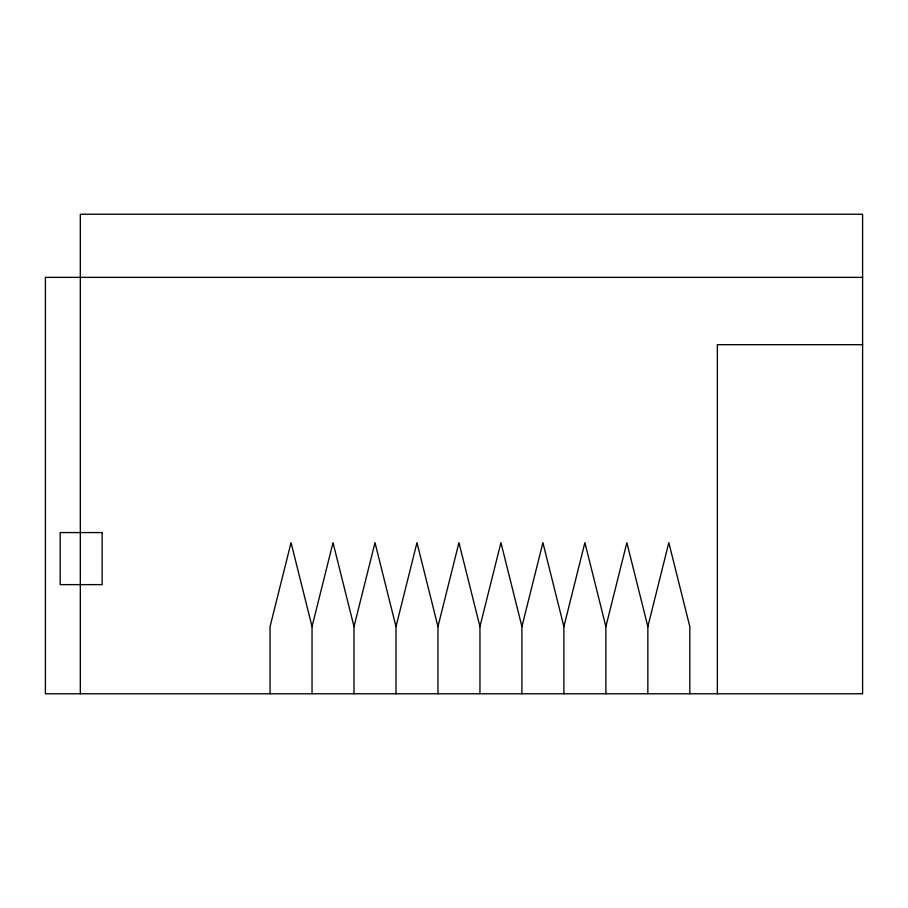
<?xml version="1.0" encoding="UTF-8"?>
<svg xmlns="http://www.w3.org/2000/svg" width="908" height="908" viewBox="0 0 908 908"><rect width="100%" height="100%" fill="white"/><g stroke="black" fill="none" stroke-linecap="round" stroke-linejoin="round"><path stroke-width="1.36" d="M312.034 693.769L312.034 626.611L333.02 542.655L354.006 626.611L354.006 693.769M354.006 626.611L375.004 542.655L395.99 626.611L395.99 693.769M395.99 626.611L416.976 542.655L437.962 626.611L437.962 693.769M437.962 626.611L458.949 542.655L479.946 626.611L479.946 693.769M479.946 626.611L500.932 542.655L521.918 626.611L521.918 693.769M521.918 626.611L542.905 542.655L563.891 626.611L563.891 693.769M563.891 626.611L584.888 542.655L605.874 626.611L605.874 693.769M605.874 626.611L626.861 542.655L647.847 626.611L647.847 693.769M647.847 626.611L668.833 542.655L689.819 626.611L689.819 693.769M862.6 277.36L45.4 277.36L45.4 693.769L862.6 693.769L862.6 214.231L80.324 214.231L80.324 693.769M862.6 344.688L717.365 344.688L717.365 693.769M312.034 626.611L291.048 542.655L270.062 626.611L270.062 693.769M102.15 532.576L60.178 532.576L60.178 584.627L102.15 584.627L102.15 532.576"/></g></svg>
